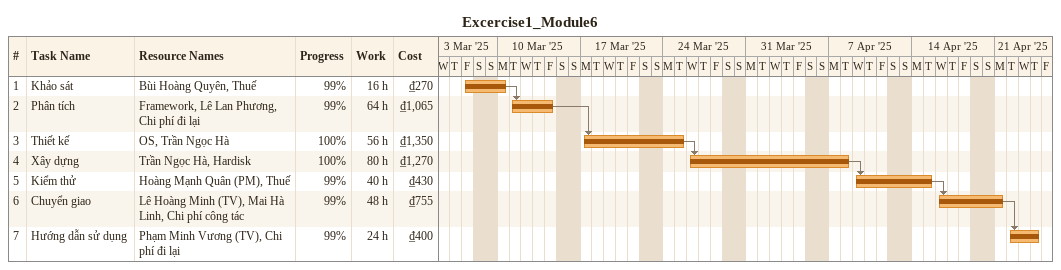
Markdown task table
Excercise1_Module6

| ID | Task | Start | Finish | Predecessors | Resources | % complete | Work (h) | Cost (₫) |
|---|---|---|---|---|---|---|---|---|
| 1 | Khảo sát | 2025-03-07 | 2025-03-10 |  | Bùi Hoàng Quyên, Thuế | 99 | 16 | 270 |
| 2 | Phân tích | 2025-03-11 | 2025-03-14 | 1 | Framework, Lê Lan Phương, Chi phí đi lại | 99 | 64 | 1065 |
| 3 | Thiết kế | 2025-03-17 | 2025-03-25 | 2 | OS, Trần Ngọc Hà | 100 | 56 | 1350 |
| 4 | Xây dựng | 2025-03-26 | 2025-04-08 | 3 | Trần Ngọc Hà, Hardisk | 100 | 80 | 1270 |
| 5 | Kiểm thử | 2025-04-09 | 2025-04-15 | 4 | Hoàng Mạnh Quân (PM), Thuế | 99 | 40 | 430 |
| 6 | Chuyển giao | 2025-04-16 | 2025-04-21 | 5 | Lê Hoàng Minh (TV), Mai Hà Linh, Chi phí công tác | 99 | 48 | 755 |
| 7 | Hướng dẫn sử dụng | 2025-04-22 | 2025-04-24 | 6 | Phạm Minh Vương (TV), Chi phí đi lại | 99 | 24 | 400 |
